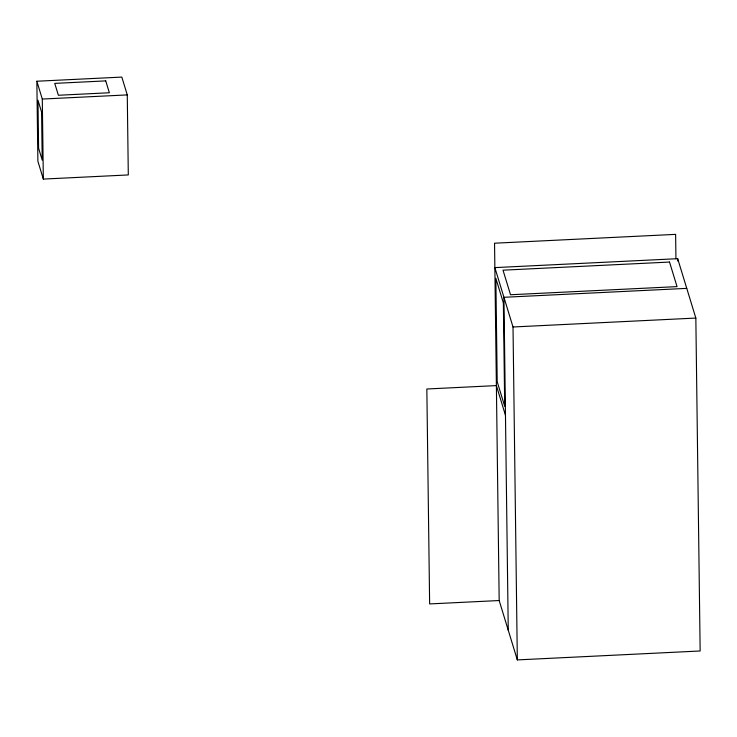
<?xml version="1.0" encoding="UTF-8"?>
<svg xmlns="http://www.w3.org/2000/svg" width="737" height="737" viewBox="0 0 737 737"><rect width="100%" height="100%" fill="white"/><g stroke="black" fill="none" stroke-linecap="round" stroke-linejoin="round"><path stroke-width="1.11" d="M36.85 81.236L121.817 77.09L127.271 94.907L128.302 174.936L43.336 179.082L37.891 161.274L36.85 81.236L42.295 99.053L43.336 179.082M42.295 99.053L127.271 94.907M677.681 258.687L494.859 267.614L513.016 326.988L517.328 659.91L700.15 650.983L695.839 318.062L677.681 258.687L677.708 260.981M686.755 288.37L503.942 297.297L508.254 630.218M513.016 326.988L695.839 318.062M517.328 659.91L499.179 600.535L429.634 603.925L426.843 388.998L496.388 385.598L505.471 415.29M675.94 258.77L675.617 234.366L494.545 243.21L499.179 600.535M105.732 80.886L54.75 83.382L58.38 95.257L109.362 92.761L105.732 80.886M669.528 262.05L503.012 270.175L510.529 294.754L677.036 286.619L669.528 262.05M503.371 302.898L495.854 278.328L497.199 381.729L504.707 406.299L503.371 302.898M41.594 112.088L37.965 100.214L38.591 148.229L42.221 160.104L41.594 112.088"/></g></svg>
